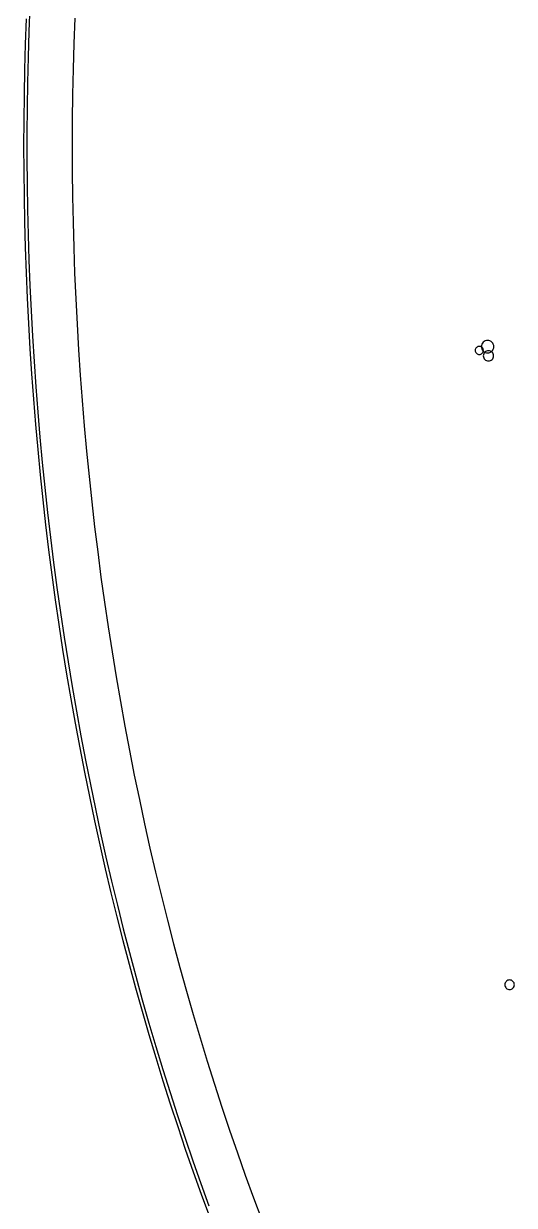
# Model space of a CAD drawing. Extents: x -4 to 217, y -26 to 302.
# Drawn here: x -4 to 32.3, y 59.8 to 147.2 of the extents above; entities that cross this region are included whole.
import ezdxf

# ---------------------------------------------------------------- set-up
doc = ezdxf.new("R2010")
doc.units = 0

msp = doc.modelspace()

# ---------------------------------------------------------------- linework, layer by layer
at = {"layer": 'CIRCLES'}
for p, q in [((29.447, 123.167), (29.419, 123.115)), ((29.484, 123.212), (29.447, 123.167)), ((29.53, 123.25), (29.484, 123.212)), ((29.582, 123.277), (29.53, 123.25)), ((29.638, 123.295), (29.582, 123.277)), ((29.697, 123.3), (29.638, 123.295)), ((29.756, 123.295), (29.697, 123.3)), ((29.812, 123.277), (29.756, 123.295)), ((29.864, 123.25), (29.812, 123.277)), ((29.862, 123.364), (29.853, 123.275)), ((29.853, 123.275), (29.862, 123.185)), ((29.888, 123.45), (29.862, 123.364)), ((29.862, 123.185), (29.888, 123.099)), ((29.91, 123.212), (29.864, 123.25)), ((29.93, 123.529), (29.888, 123.45)), ((29.947, 123.167), (29.91, 123.212)), ((29.987, 123.598), (29.93, 123.529)), ((29.975, 123.115), (29.947, 123.167)), ((30.056, 123.655), (29.987, 123.598)), ((30.135, 123.698), (30.056, 123.655)), ((30.221, 123.724), (30.135, 123.698)), ((30.311, 123.733), (30.221, 123.724)), ((30.4, 123.724), (30.311, 123.733)), ((30.486, 123.698), (30.4, 123.724)), ((30.565, 123.655), (30.486, 123.698)), ((30.634, 123.598), (30.565, 123.655)), ((30.691, 123.529), (30.634, 123.598)), ((30.734, 123.45), (30.691, 123.529)), ((30.76, 123.364), (30.734, 123.45)), ((30.734, 123.099), (30.76, 123.185)), ((30.769, 123.275), (30.76, 123.364)), ((30.76, 123.185), (30.769, 123.275)), ((29.402, 123.058), (29.396, 122.999)), ((29.396, 122.999), (29.402, 122.941)), ((29.419, 123.115), (29.402, 123.058)), ((29.402, 122.941), (29.419, 122.884)), ((29.419, 122.884), (29.447, 122.832)), ((29.447, 122.832), (29.484, 122.787)), ((29.484, 122.787), (29.53, 122.749)), ((29.53, 122.749), (29.582, 122.722)), ((29.582, 122.722), (29.638, 122.704)), ((29.638, 122.704), (29.697, 122.699)), ((29.697, 122.699), (29.756, 122.704)), ((29.756, 122.704), (29.812, 122.722)), ((29.812, 122.722), (29.864, 122.749)), ((29.864, 122.749), (29.91, 122.787)), ((29.888, 123.099), (29.93, 123.02)), ((29.91, 122.787), (29.947, 122.832)), ((29.93, 123.02), (29.987, 122.951)), ((29.947, 122.832), (29.975, 122.884)), ((29.992, 123.058), (29.975, 123.115)), ((29.975, 122.884), (29.992, 122.941)), ((29.987, 122.951), (30.056, 122.894)), ((29.998, 122.999), (29.992, 123.058)), ((29.992, 122.941), (29.998, 122.999)), ((30, 122.672), (29.993, 122.597)), ((29.993, 122.597), (30, 122.523)), ((30.022, 122.743), (30, 122.672)), ((30, 122.523), (30.022, 122.451)), ((30.057, 122.809), (30.022, 122.743)), ((30.022, 122.451), (30.057, 122.385)), ((30.056, 122.894), (30.135, 122.852)), ((30.104, 122.867), (30.057, 122.809)), ((30.057, 122.385), (30.104, 122.328)), ((30.162, 122.915), (30.104, 122.867)), ((30.104, 122.328), (30.162, 122.28)), ((30.135, 122.852), (30.221, 122.826)), ((30.228, 122.95), (30.162, 122.915)), ((30.162, 122.28), (30.228, 122.245)), ((30.221, 122.826), (30.311, 122.817)), ((30.3, 122.972), (30.228, 122.95)), ((30.374, 122.979), (30.3, 122.972)), ((30.311, 122.817), (30.4, 122.826)), ((30.449, 122.972), (30.374, 122.979)), ((30.4, 122.826), (30.486, 122.852)), ((30.52, 122.95), (30.449, 122.972)), ((30.486, 122.852), (30.565, 122.894)), ((30.586, 122.915), (30.52, 122.95)), ((30.52, 122.245), (30.586, 122.28)), ((30.565, 122.894), (30.634, 122.951)), ((30.644, 122.867), (30.586, 122.915)), ((30.586, 122.28), (30.644, 122.328)), ((30.634, 122.951), (30.691, 123.02)), ((30.691, 122.809), (30.644, 122.867)), ((30.644, 122.328), (30.691, 122.385)), ((30.691, 123.02), (30.734, 123.099)), ((30.727, 122.743), (30.691, 122.809)), ((30.691, 122.385), (30.727, 122.451)), ((30.748, 122.672), (30.727, 122.743)), ((30.727, 122.451), (30.748, 122.523)), ((30.756, 122.597), (30.748, 122.672)), ((30.748, 122.523), (30.756, 122.597)), ((30.228, 122.245), (30.3, 122.223)), ((30.3, 122.223), (30.374, 122.216)), ((30.374, 122.216), (30.449, 122.223)), ((30.449, 122.223), (30.52, 122.245)), ((31.595, 76.184), (31.588, 76.115)), ((31.588, 76.115), (31.595, 76.047)), ((31.615, 76.25), (31.595, 76.184)), ((31.595, 76.047), (31.615, 75.981)), ((31.648, 76.311), (31.615, 76.25)), ((31.691, 76.364), (31.648, 76.311)), ((31.745, 76.408), (31.691, 76.364)), ((31.806, 76.441), (31.745, 76.408)), ((31.872, 76.461), (31.806, 76.441)), ((31.941, 76.468), (31.872, 76.461)), ((32.009, 76.461), (31.941, 76.468)), ((32.075, 76.441), (32.009, 76.461)), ((32.136, 76.408), (32.075, 76.441)), ((32.19, 76.364), (32.136, 76.408)), ((32.233, 76.311), (32.19, 76.364)), ((32.266, 76.25), (32.233, 76.311)), ((32.286, 76.184), (32.266, 76.25)), ((32.266, 75.981), (32.286, 76.047)), ((32.293, 76.115), (32.286, 76.184)), ((32.286, 76.047), (32.293, 76.115)), ((31.615, 75.981), (31.648, 75.92)), ((31.648, 75.92), (31.691, 75.866)), ((31.691, 75.866), (31.745, 75.822)), ((31.745, 75.822), (31.806, 75.79)), ((31.806, 75.79), (31.872, 75.77)), ((31.872, 75.77), (31.941, 75.763)), ((31.941, 75.763), (32.009, 75.77)), ((32.009, 75.77), (32.075, 75.79)), ((32.075, 75.79), (32.136, 75.822)), ((32.136, 75.822), (32.19, 75.866)), ((32.19, 75.866), (32.233, 75.92)), ((32.233, 75.92), (32.266, 75.981))]:
    msp.add_line(p, q, dxfattribs=at)
at = {"layer": 'ELLIPSES'}
for p, q in [((-3.548, 148.434), (-3.621, 146.56)), ((-3.835, 147.503), (-3.9, 145.628)), ((-0.238, 147.566), (-0.305, 145.681)), ((-3.621, 146.56), (-3.679, 144.684)), ((-3.9, 145.628), (-3.951, 143.752)), ((-0.305, 145.681), (-0.357, 143.794)), ((-3.679, 144.684), (-3.722, 142.807)), ((-3.951, 143.752), (-3.987, 141.876)), ((-0.357, 143.794), (-0.394, 141.907)), ((-3.722, 142.807), (-3.751, 140.93)), ((-3.987, 141.876), (-4.009, 139.999)), ((-0.394, 141.907), (-0.417, 140.019)), ((-3.751, 140.93), (-3.766, 139.052)), ((-4.009, 139.999), (-4.016, 138.121)), ((-0.417, 140.019), (-0.424, 138.131)), ((-3.766, 139.052), (-3.766, 137.174)), ((-4.016, 138.121), (-4.009, 136.244)), ((-0.424, 138.131), (-0.417, 136.243)), ((-3.766, 137.174), (-3.751, 135.296)), ((-4.009, 136.244), (-3.987, 134.367)), ((-0.417, 136.243), (-0.395, 134.355)), ((-3.751, 135.296), (-3.722, 133.419)), ((-3.987, 134.367), (-3.951, 132.491)), ((-0.395, 134.355), (-0.358, 132.468)), ((-3.722, 133.419), (-3.679, 131.542)), ((-3.951, 132.491), (-3.901, 130.615)), ((-0.358, 132.468), (-0.306, 130.581)), ((-3.679, 131.542), (-3.621, 129.666)), ((-3.901, 130.615), (-3.836, 128.74)), ((-0.306, 130.581), (-0.24, 128.696)), ((-3.621, 129.666), (-3.548, 127.791)), ((-3.836, 128.74), (-3.756, 126.867)), ((-0.24, 128.696), (-0.158, 126.812)), ((-3.548, 127.791), (-3.461, 125.918)), ((-3.756, 126.867), (-3.662, 124.995)), ((-0.158, 126.812), (-0.062, 124.929)), ((-3.461, 125.918), (-3.359, 124.046)), ((-3.662, 124.995), (-3.553, 123.124)), ((-0.062, 124.929), (0.049, 123.049)), ((-3.359, 124.046), (-3.243, 122.176)), ((-3.553, 123.124), (-3.43, 121.256)), ((0.049, 123.049), (0.174, 121.17)), ((-3.243, 122.176), (-3.113, 120.308)), ((-3.43, 121.256), (-3.293, 119.39)), ((0.174, 121.17), (0.315, 119.294)), ((-3.113, 120.308), (-2.968, 118.443)), ((-3.293, 119.39), (-3.141, 117.526)), ((0.315, 119.294), (0.47, 117.42)), ((-2.968, 118.443), (-2.808, 116.58)), ((-3.141, 117.526), (-2.975, 115.665)), ((0.47, 117.42), (0.64, 115.549)), ((-2.808, 116.58), (-2.635, 114.72)), ((-2.975, 115.665), (-2.794, 113.807)), ((0.64, 115.549), (0.824, 113.682)), ((-2.635, 114.72), (-2.447, 112.863)), ((-2.794, 113.807), (-2.599, 111.952)), ((0.824, 113.682), (1.024, 111.817)), ((-2.447, 112.863), (-2.244, 111.009)), ((-2.599, 111.952), (-2.39, 110.101)), ((1.024, 111.817), (1.237, 109.957)), ((-2.244, 111.009), (-2.027, 109.159)), ((-2.39, 110.101), (-2.166, 108.253)), ((1.237, 109.957), (1.466, 108.1)), ((-2.027, 109.159), (-1.796, 107.313)), ((-2.166, 108.253), (-1.929, 106.409)), ((1.466, 108.1), (1.709, 106.248)), ((-1.796, 107.313), (-1.551, 105.471)), ((-1.929, 106.409), (-1.677, 104.57)), ((1.709, 106.248), (1.967, 104.4)), ((-1.551, 105.471), (-1.291, 103.633)), ((-1.677, 104.57), (-1.41, 102.735)), ((1.967, 104.4), (2.239, 102.556)), ((-1.291, 103.633), (-1.017, 101.799)), ((-1.41, 102.735), (-1.13, 100.904)), ((2.239, 102.556), (2.525, 100.718)), ((-1.017, 101.799), (-0.73, 99.971)), ((-1.13, 100.904), (-0.835, 99.078)), ((2.525, 100.718), (2.826, 98.884)), ((-0.73, 99.971), (-0.427, 98.147)), ((-0.835, 99.078), (-0.527, 97.258)), ((2.826, 98.884), (3.141, 97.057)), ((-0.427, 98.147), (-0.111, 96.329)), ((-0.527, 97.258), (-0.204, 95.443)), ((3.141, 97.057), (3.471, 95.235)), ((-0.111, 96.329), (0.219, 94.516)), ((-0.204, 95.443), (0.133, 93.633)), ((3.471, 95.235), (3.815, 93.418)), ((0.219, 94.516), (0.563, 92.709)), ((0.133, 93.633), (0.483, 91.829)), ((0.563, 92.709), (0.921, 90.908)), ((3.815, 93.418), (4.173, 91.608)), ((0.483, 91.829), (0.848, 90.032)), ((0.921, 90.908), (1.293, 89.114)), ((4.173, 91.608), (4.546, 89.805)), ((0.848, 90.032), (1.226, 88.241)), ((1.293, 89.114), (1.679, 87.325)), ((4.546, 89.805), (4.932, 88.008)), ((1.226, 88.241), (1.618, 86.456)), ((4.932, 88.008), (5.333, 86.218)), ((1.679, 87.325), (2.079, 85.544)), ((1.618, 86.456), (2.024, 84.678)), ((5.333, 86.218), (5.748, 84.436)), ((2.079, 85.544), (2.492, 83.769)), ((2.024, 84.678), (2.444, 82.907)), ((5.748, 84.436), (6.176, 82.661)), ((2.492, 83.769), (2.92, 82.002)), ((2.444, 82.907), (2.877, 81.143)), ((6.176, 82.661), (6.619, 80.893)), ((2.92, 82.002), (3.36, 80.242)), ((2.877, 81.143), (3.324, 79.387)), ((6.619, 80.893), (7.075, 79.134)), ((3.36, 80.242), (3.815, 78.489)), ((3.324, 79.387), (3.785, 77.639)), ((7.075, 79.134), (7.545, 77.383)), ((3.815, 78.489), (4.283, 76.745)), ((3.785, 77.639), (4.259, 75.898)), ((7.545, 77.383), (8.029, 75.64)), ((4.283, 76.745), (4.764, 75.008)), ((4.259, 75.898), (4.746, 74.166)), ((8.029, 75.64), (8.527, 73.906)), ((4.764, 75.008), (5.259, 73.28)), ((4.746, 74.166), (5.247, 72.442)), ((8.527, 73.906), (9.038, 72.181)), ((5.259, 73.28), (5.767, 71.56)), ((5.247, 72.442), (5.761, 70.727)), ((9.038, 72.181), (9.563, 70.464)), ((5.767, 71.56), (6.289, 69.85)), ((5.761, 70.727), (6.288, 69.02)), ((9.563, 70.464), (10.101, 68.758)), ((6.288, 69.02), (6.828, 67.323)), ((6.289, 69.85), (6.823, 68.148)), ((6.823, 68.148), (7.371, 66.455)), ((10.101, 68.758), (10.653, 67.061)), ((6.828, 67.323), (7.382, 65.635)), ((7.371, 66.455), (7.932, 64.772)), ((10.653, 67.061), (11.217, 65.374)), ((7.382, 65.635), (7.948, 63.956)), ((7.932, 64.772), (8.505, 63.099)), ((11.217, 65.374), (11.796, 63.697)), ((7.948, 63.956), (8.528, 62.288)), ((8.505, 63.099), (9.092, 61.435)), ((11.796, 63.697), (12.387, 62.03)), ((8.528, 62.288), (9.12, 60.629)), ((12.387, 62.03), (12.991, 60.374)), ((9.092, 61.435), (9.692, 59.782)), ((9.12, 60.629), (9.725, 58.98)), ((12.991, 60.374), (13.608, 58.729))]:
    msp.add_line(p, q, dxfattribs=at)

doc.saveas('drawing.dxf')
